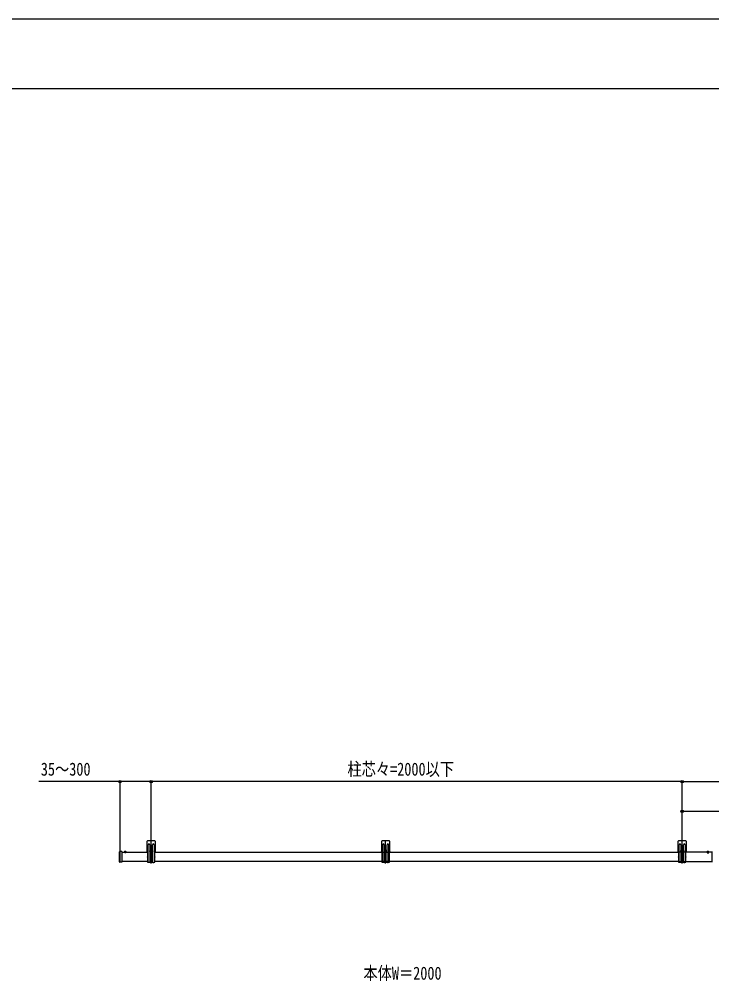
# Model space of a CAD drawing. Units: millimetres, scale not verified. Extents: x -5046 to 5046, y -3564 to 3564.
# Drawn here: x -2750 to -414, y 316 to 3564 of the extents above; entities that cross this region are included whole.
import ezdxf
from ezdxf.enums import TextEntityAlignment as Align

# ---------------------------------------------------------------- set-up
doc = ezdxf.new("R2010")
doc.units = ezdxf.units.MM
doc.header["$LTSCALE"] = 18
for name, color, linetype in [('0-3_YKK_A1', 4, 'Continuous'), ('0-4_YKK_D', 6, 'Continuous'), ('0-5_YKK_ZWAK', 7, 'Continuous')]:
    doc.layers.add(name, color=color, linetype=linetype)
doc.styles.add('ＭＳ ゴシック', font='')
doc.styles.get('ＭＳ ゴシック').set_extended_font_data('MS Gothic')

msp = doc.modelspace()

# ---------------------------------------------------------------- linework, layer by layer
at = {"layer": '0-3_YKK_A1'}
for p, q in [((-2319.12, 791.79), (-2319.12, 758.29)), ((-2292.62, 794.29), (-2316.62, 794.29)), ((-2314.62, 722.79), (-2314.62, 781.49)), ((-2309.62, 781.49), (-2309.62, 722.79)), ((-2304.62, 718.09), (-2304.62, 796.91)), ((-2299.62, 722.79), (-2299.62, 781.49)), ((-2294.62, 781.49), (-2294.62, 722.79)), ((-2290.12, 758.29), (-2290.12, 791.79)), ((-1528.25, 791.79), (-1528.25, 758.29)), ((-1501.75, 794.29), (-1525.75, 794.29)), ((-1523.75, 722.79), (-1523.75, 781.49)), ((-1518.75, 781.49), (-1518.75, 722.79)), ((-1513.75, 718.09), (-1513.75, 796.91)), ((-1508.75, 722.79), (-1508.75, 781.49)), ((-1503.75, 781.49), (-1503.75, 722.79)), ((-1499.25, 758.29), (-1499.25, 791.79)), ((-528.12, 791.79), (-528.12, 758.29)), ((-501.62, 794.29), (-525.62, 794.29)), ((-523.62, 722.79), (-523.62, 781.49)), ((-518.62, 781.49), (-518.62, 722.79)), ((-513.62, 718.09), (-513.62, 796.91)), ((-508.62, 722.79), (-508.62, 781.49)), ((-503.62, 781.49), (-503.62, 722.79)), ((-499.12, 758.29), (-499.12, 791.79)), ((-2411.62, 723.63), (-2411.62, 757.27)), ((-2403.94, 758.68), (-2410.68, 758.26)), ((-2409.62, 721.18), (-2409.62, 759.51)), ((-2403.62, 758.38), (-2403.62, 757.7)), ((-2403.62, 757.7), (-2403.62, 723.2)), ((-2403.62, 756.29), (-2317.12, 756.29)), ((-2388.53, 756.29), (-2395.72, 756.29)), ((-2394.17, 758.25), (-2393.27, 756.44)), ((-2392.12, 755.83), (-2393.27, 756.44)), ((-2392.12, 759.79), (-2392.12, 753.21)), ((-2392.12, 755.83), (-2390.98, 756.44)), ((-2390.07, 758.25), (-2390.98, 756.44)), ((-2317.12, 756.29), (-2319.12, 758.29)), ((-2317.12, 756.29), (-2317.12, 756)), ((-2317.12, 754.57), (-2317.12, 741)), ((-2305.87, 759.07), (-2306.7, 759.07)), ((-2303.38, 759.9), (-2302.55, 759.9)), ((-2290.12, 758.29), (-2292.12, 756.29)), ((-2292.12, 756.29), (-526.12, 756.29)), ((-2292.12, 756), (-2292.12, 756.29)), ((-2292.12, 741), (-2292.12, 754.57)), ((-1526.25, 756.29), (-1528.25, 758.29)), ((-1526.25, 756.29), (-1526.25, 756)), ((-1526.25, 754.57), (-1526.25, 741)), ((-1520, 759.49), (-1507.5, 759.49)), ((-1515, 759.07), (-1515.83, 759.07)), ((-1512.51, 759.9), (-1511.68, 759.9)), ((-1499.25, 758.29), (-1501.25, 756.29)), ((-1501.25, 756), (-1501.25, 756.29)), ((-1501.25, 741), (-1501.25, 754.57)), ((-526.12, 756.29), (-528.12, 758.29)), ((-414.12, 756.29), (-526.12, 756.29)), ((-526.12, 756.29), (-526.12, 756)), ((-526.12, 754.57), (-526.12, 741)), ((-507.37, 759.49), (-519.87, 759.49)), ((-514.86, 759.9), (-515.69, 759.9)), ((-512.37, 759.07), (-511.54, 759.07)), ((-499.12, 758.29), (-501.12, 756.29)), ((-501.12, 756), (-501.12, 756.29)), ((-501.12, 741), (-501.12, 754.57)), ((-430.72, 756.29), (-423.53, 756.29)), ((-429.17, 758.25), (-428.27, 756.44)), ((-427.12, 755.83), (-428.27, 756.44)), ((-427.12, 759.79), (-427.12, 750.63)), ((-427.12, 755.83), (-425.98, 756.44)), ((-425.07, 758.25), (-425.98, 756.44)), ((-414.12, 758.23), (-414.12, 757.43)), ((-2403.94, 722.21), (-2410.68, 722.63)), ((-2317.12, 724.29), (-2403.62, 724.29)), ((-2403.62, 723.2), (-2403.62, 722.51)), ((-2317.12, 739.57), (-2317.12, 722.79)), ((-2317.12, 722.79), (-2314.62, 722.79)), ((-2310.62, 721.79), (-2313.62, 721.79)), ((-2309.62, 722.79), (-2299.62, 722.79)), ((-2298.62, 721.79), (-2295.62, 721.79)), ((-2294.62, 722.79), (-2292.12, 722.79)), ((-2292.12, 722.79), (-2292.12, 739.57)), ((-526.12, 724.29), (-2292.12, 724.29)), ((-1526.25, 739.57), (-1526.25, 722.79)), ((-1526.25, 722.79), (-1523.75, 722.79)), ((-1519.75, 721.79), (-1522.75, 721.79)), ((-1518.75, 722.79), (-1508.75, 722.79)), ((-1507.75, 721.79), (-1504.75, 721.79)), ((-1503.75, 722.79), (-1501.25, 722.79)), ((-1501.25, 722.79), (-1501.25, 739.57)), ((-526.12, 739.57), (-526.12, 722.79)), ((-526.12, 724.29), (-414.12, 724.29)), ((-526.12, 722.79), (-523.62, 722.79)), ((-519.62, 721.79), (-522.62, 721.79)), ((-518.62, 722.79), (-508.62, 722.79)), ((-507.62, 721.79), (-504.62, 721.79)), ((-503.62, 722.79), (-501.12, 722.79)), ((-501.12, 722.79), (-501.12, 739.57))]:
    msp.add_line(p, q, dxfattribs=at)
for points in [[(-2306.7, 759.07), (-2306.7, 759.9), (-2305.87, 759.9)], [(-2305.04, 760.73), (-2305.04, 761.56), (-2304.21, 761.56), (-2304.21, 760.73)], [(-2304.21, 758.24), (-2304.21, 757.41), (-2305.04, 757.41), (-2305.04, 758.24)], [(-2302.55, 759.9), (-2302.55, 759.07), (-2303.38, 759.07)], [(-1515.83, 759.07), (-1515.83, 759.9), (-1515, 759.9)], [(-1514.17, 760.73), (-1514.17, 761.56), (-1513.34, 761.56), (-1513.34, 760.73)], [(-1513.34, 758.24), (-1513.34, 757.41), (-1514.17, 757.41), (-1514.17, 758.24)], [(-1511.68, 759.9), (-1511.68, 759.07), (-1512.51, 759.07)], [(-515.69, 759.9), (-515.69, 759.07), (-514.86, 759.07)], [(-513.2, 760.73), (-513.2, 761.56), (-514.03, 761.56), (-514.03, 760.73)], [(-514.03, 758.24), (-514.03, 757.41), (-513.2, 757.41), (-513.2, 758.24)], [(-511.54, 759.07), (-511.54, 759.9), (-512.37, 759.9)], [(-414.12, 757.43), (-414.12, 723.46), (-414.12, 722.66)]]:
    msp.add_lwpolyline(points, dxfattribs=at)
for centre in [(-2304.62, 759.49), (-1513.75, 759.49), (-513.62, 759.49)]:
    msp.add_circle(centre, 4.25, dxfattribs=at)
for centre, radius, start, end in [((-2316.62, 791.79), 2.5, 90, 180), ((-2312.12, 781.49), 2.5, 0, 180), ((-2297.12, 781.49), 2.5, 0, 180), ((-2292.62, 791.79), 2.5, 0, 90), ((-1525.75, 791.79), 2.5, 90, 180), ((-1521.25, 781.49), 2.5, 0, 180), ((-1506.25, 781.49), 2.5, 0, 180), ((-1501.75, 791.79), 2.5, 0, 90), ((-525.62, 791.79), 2.5, 90, 180), ((-521.12, 781.49), 2.5, 0, 180), ((-506.12, 781.49), 2.5, 0, 180), ((-501.62, 791.79), 2.5, 0, 90), ((-2410.62, 757.27), 1, 93.5, 180), ((-2403.92, 758.38), 0.3, 0, 93.5), ((-2395.72, 756.44), 0.154, 152.71904, 270), ((-2392.12, 754.59), 4.2, 27.28096, 152.71904), ((-2388.53, 756.44), 0.154, 270, 27.28096), ((-2317.82, 755.29), 1, 314.427, 45.573), ((-2305.87, 760.73), 0.83, 270, 0), ((-2305.87, 758.24), 0.83, 0, 90), ((-2303.38, 760.73), 0.83, 180, 270), ((-2303.38, 758.24), 0.83, 90, 180), ((-2291.42, 755.29), 1, 134.427, 225.573), ((-1526.95, 755.29), 1, 314.427, 45.573), ((-1515, 760.73), 0.83, 270, 0), ((-1515, 758.24), 0.83, 0, 90), ((-1512.51, 760.73), 0.83, 180, 270), ((-1512.51, 758.24), 0.83, 90, 180), ((-1500.55, 755.29), 1, 134.427, 225.573), ((-526.82, 755.29), 1, 314.427, 45.573), ((-514.86, 760.73), 0.83, 270, 0), ((-514.86, 758.24), 0.83, 0, 90), ((-512.37, 760.73), 0.83, 180, 270), ((-512.37, 758.24), 0.83, 90, 180), ((-500.42, 755.29), 1, 134.427, 225.573), ((-430.72, 756.44), 0.154, 152.71904, 270), ((-427.12, 754.59), 4.2, 27.28096, 152.71904), ((-423.53, 756.44), 0.154, 270, 27.28096), ((-413.92, 758.23), 0.2, 93.5, 180), ((-2410.62, 723.63), 1, 180, 266.5), ((-2403.92, 722.51), 0.3, 266.5, 0), ((-2317.82, 740.29), 1, 314.427, 45.573), ((-2313.62, 722.79), 1, 180, 270), ((-2310.62, 722.79), 1, 270, 0), ((-2298.62, 722.79), 1, 180, 270), ((-2295.62, 722.79), 1, 270, 0), ((-2291.42, 740.29), 1, 134.427, 225.573), ((-1526.95, 740.29), 1, 314.427, 45.573), ((-1522.75, 722.79), 1, 180, 270), ((-1519.75, 722.79), 1, 270, 0), ((-1507.75, 722.79), 1, 180, 270), ((-1504.75, 722.79), 1, 270, 0), ((-1500.55, 740.29), 1, 134.427, 225.573), ((-526.82, 740.29), 1, 314.427, 45.573), ((-522.62, 722.79), 1, 180, 270), ((-519.62, 722.79), 1, 270, 0), ((-507.62, 722.79), 1, 180, 270), ((-504.62, 722.79), 1, 270, 0), ((-500.42, 740.29), 1, 134.427, 225.573), ((-413.92, 722.66), 0.2, 180, 266.5)]:
    msp.add_arc(centre, radius, start, end, dxfattribs=at)
at = {"layer": '0-4_YKK_D'}
for p, q in [((-2409.62, 760.51), (-2409.62, 994.99)), ((-2304.62, 797), (-2304.62, 994.99)), ((-2304.62, 798), (-2304.62, 994.99)), ((-513.62, 993.99), (-2304.62, 993.99)), ((-513.62, 797), (-513.62, 994.99)), ((-513.62, 797), (-513.62, 994.99)), ((-513.62, 993.99), (1486.38, 993.99)), ((-513.62, 797), (-513.62, 894.99))]:
    msp.add_line(p, q, dxfattribs=at)
for points in [[(-2304.62, 993.99), (-2409.62, 993.99), (-2683.82, 993.99)], [(-513.62, 893.99), (-409.62, 893.99), (-134.44, 893.99)]]:
    msp.add_lwpolyline(points, dxfattribs=at)
for centre in [(-2409.62, 993.99), (-2304.62, 993.99), (-2304.62, 993.99), (-513.62, 993.99), (-513.62, 993.99), (-513.62, 893.99)]:
    msp.add_circle(centre, 4.25, dxfattribs=at)
at = {"layer": '0-5_YKK_ZWAK'}
msp.add_line((4674.02, 3330), (-4685.98, 3330), dxfattribs=at)
msp.add_lwpolyline([(-5046, -3564), (5046, -3564), (5046, 3564), (-5046, 3564)], close=True, dxfattribs=at)

# ---------------------------------------------------------------- texts
at = {"layer": '0-4_YKK_D', "style": 'ＭＳ ゴシック', "width": 0.8}
for s, p in [('35～300', (-2676.82, 1000.99)), ('柱芯々=2000以下', (-1642.72, 1000.99)), ('本体W＝2000', (-1588.82, 313.17))]:
    msp.add_text(s, height=43.99, dxfattribs=at).set_placement(p, align=Align.BOTTOM_LEFT)

doc.saveas('drawing.dxf')
